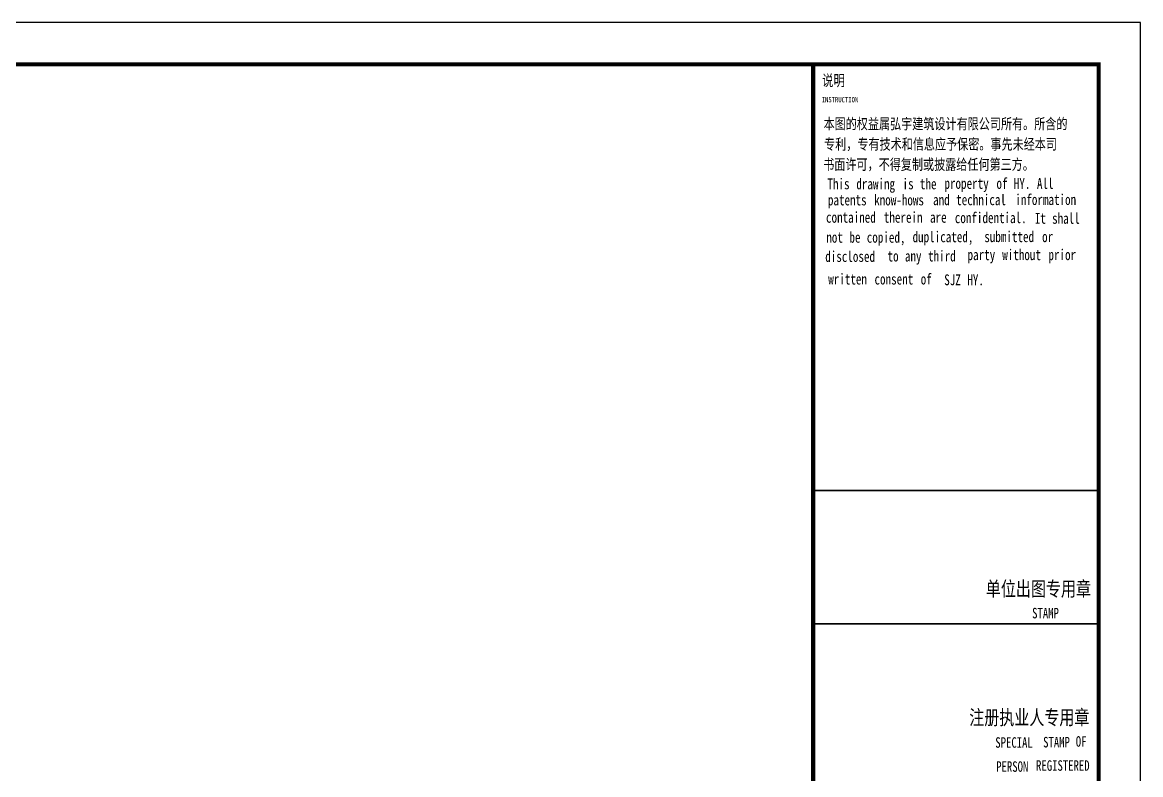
# Model space of a CAD drawing. Extents: x 57238 to 116638, y 270298 to 359907.
# Drawn here: x 89993 to 116638, y 336378 to 354298 of the extents above; entities that cross this region are included whole.
import ezdxf

# ---------------------------------------------------------------- set-up
doc = ezdxf.new("R2010")
doc.units = 0
doc.header["$LTSCALE"] = 1000
doc.header["$MEASUREMENT"] = 0
doc.layers.add('TH_TITLE', color=7, linetype='Continuous')
doc.layers.add('TK', color=126, linetype='Continuous')
doc.styles.add('-宋体', font='', dxfattribs={"width": 0.8})
doc.styles.get('-宋体').set_extended_font_data('SimSun')

# ---------------------------------------------------------------- blocks, each defined once
blk = doc.blocks.new('gfdyrte')
at = {"layer": 'TK'}
for p, q in [((378607, -136965), (378607, -76965)), ((388807, -92191), (378607, -92191)), ((378607, -92191), (388807, -92191)), ((388772, -96957), (379844, -96957))]:
    blk.add_line(p, q, dxfattribs=at)
blk.add_lwpolyline([(301207, -138465), (390307, -138465), (390307, -75465), (301207, -75465)], close=True, dxfattribs=at)
at = {"layer": 'TK', "const_width": 150}
for points in [[(304957, -136965), (388807, -136965), (388807, -76965), (304957, -76965)], [(378607, -76965), (388807, -76965), (388807, -136964), (378607, -136964)]]:
    blk.add_lwpolyline(points, close=True, dxfattribs=at)
at = {"layer": 'TK', "const_width": 51}
for points in [[(378607, -92191), (388807, -92191)], [(378607, -96957), (388772, -96957)]]:
    blk.add_lwpolyline(points, dxfattribs=at)
at = {"layer": 'TK', "color": 9, "style": '-宋体', "width": 0.75}
blk.add_text('说明', height=398.7, dxfattribs=at).set_placement((378923, -77738))
at = {"layer": 'TK', "style": '-宋体', "width": 0.75}
for s, height, p in [('INSTRUCTION', 193.73, (378909, -78324)), ('本图的权益属弘宇建筑设计有限公司所有。所含的', 387.34, (378975, -79283)), ('专利，专有技术和信息应予保密。事先未经本司', 387.34, (378995, -80010)), ('书面许可，不得复制或披露给任何第三方。', 387.34, (378964, -80734)), ('This', 387.3, (379114, -81428)), ('drawing', 387.3, (380147, -81428)), ('is', 387.3, (381799, -81428)), ('the', 387.3, (382419, -81428)), ('property', 387.3, (383296, -81413)), ('of', 387.3, (385155, -81413)), ('HY.', 387.3, (385775, -81413)), ('All', 387.3, (386601, -81413)), ('patents', 387.3, (379131, -82004)), ('know-hows', 387.3, (380784, -82004)), ('and', 387.3, (382889, -81997)), ('technical', 387.3, (383715, -81997)), ('information', 387.34, (385828, -81990)), ('contained', 387.3, (379063, -82624)), ('therein', 387.3, (381129, -82624)), ('are', 387.3, (382781, -82624)), ('confidential.', 387.34, (383665, -82639)), ('It', 387.3, (386524, -82661)), ('shall', 387.3, (387144, -82661)), ('not', 387.3, (379073, -83338)), ('be', 387.3, (379899, -83338)), ('copied,', 387.3, (380519, -83338)), ('duplicated,', 387.34, (382157, -83320)), ('submitted', 387.3, (384720, -83317)), ('or', 387.3, (386786, -83317)), ('disclosed', 387.3, (379035, -84023)), ('to', 387.3, (381263, -84008)), ('any', 387.3, (381882, -84008)), ('third', 387.3, (382709, -84008)), ('party', 387.3, (384122, -83961)), ('without', 387.3, (385361, -83961)), ('prior', 387.3, (387014, -83961)), ('written', 387.3, (379142, -84831)), ('consent', 387.3, (380795, -84831)), ('of', 387.3, (382447, -84831)), ('SJZ', 387.3, (383288, -84858)), ('HY.', 387.3, (384114, -84858)), ('单位出图专用章', 525, (384775, -95967)), ('STAMP', 375, (386430, -96761)), ('注册执业人专用章', 525, (384181, -100561)), ('SPECIAL', 375, (385113, -101383)), ('STAMP', 375, (386823, -101372)), ('OF', 375, (387990, -101346)), ('PERSON', 375, (385146, -102244)), ('REGISTERED', 375, (386570, -102207))]:
    blk.add_text(s, height=height, dxfattribs=at).set_placement(p)

msp = doc.modelspace()

# ---------------------------------------------------------------- linework, layer by layer
at = {"layer": 'TH_TITLE', "color": 6}
msp.add_lwpolyline([(57237.8, 312298.1), (116637.8, 312298.1), (116637.8, 354298.1), (57237.8, 354298.1)], close=True, dxfattribs=at)
at = {"layer": 'TH_TITLE', "color": 6, "const_width": 100}
msp.add_lwpolyline([(59737.8, 313298.1), (115637.8, 313298.1), (115637.8, 353298.1), (59737.8, 353298.1)], close=True, dxfattribs=at)

# ---------------------------------------------------------------- block references
at = {"xscale": 0.6666666666278616, "yscale": 0.6666666666860692, "zscale": 0.6666666666569654}
msp.add_blockref('gfdyrte', (-143567.2, 404608.1), dxfattribs=at)

doc.saveas('drawing.dxf')
